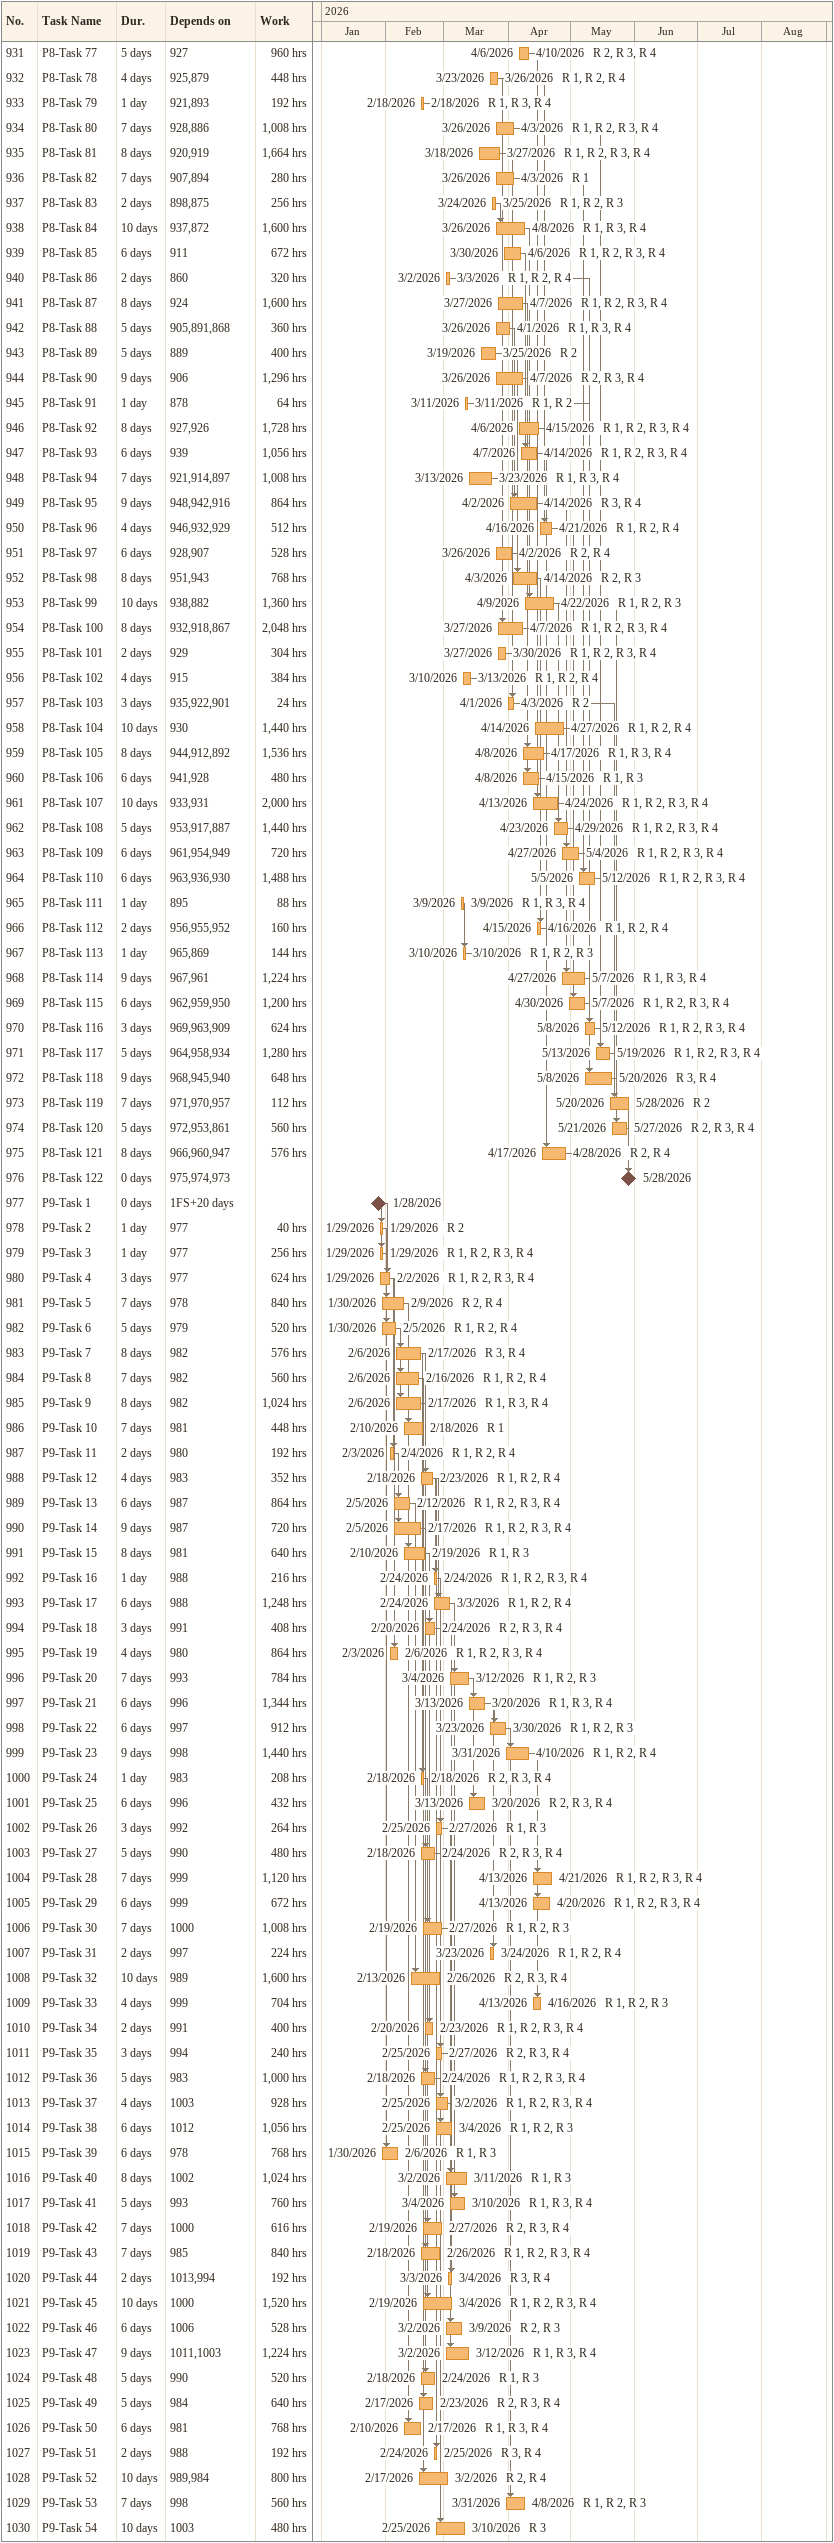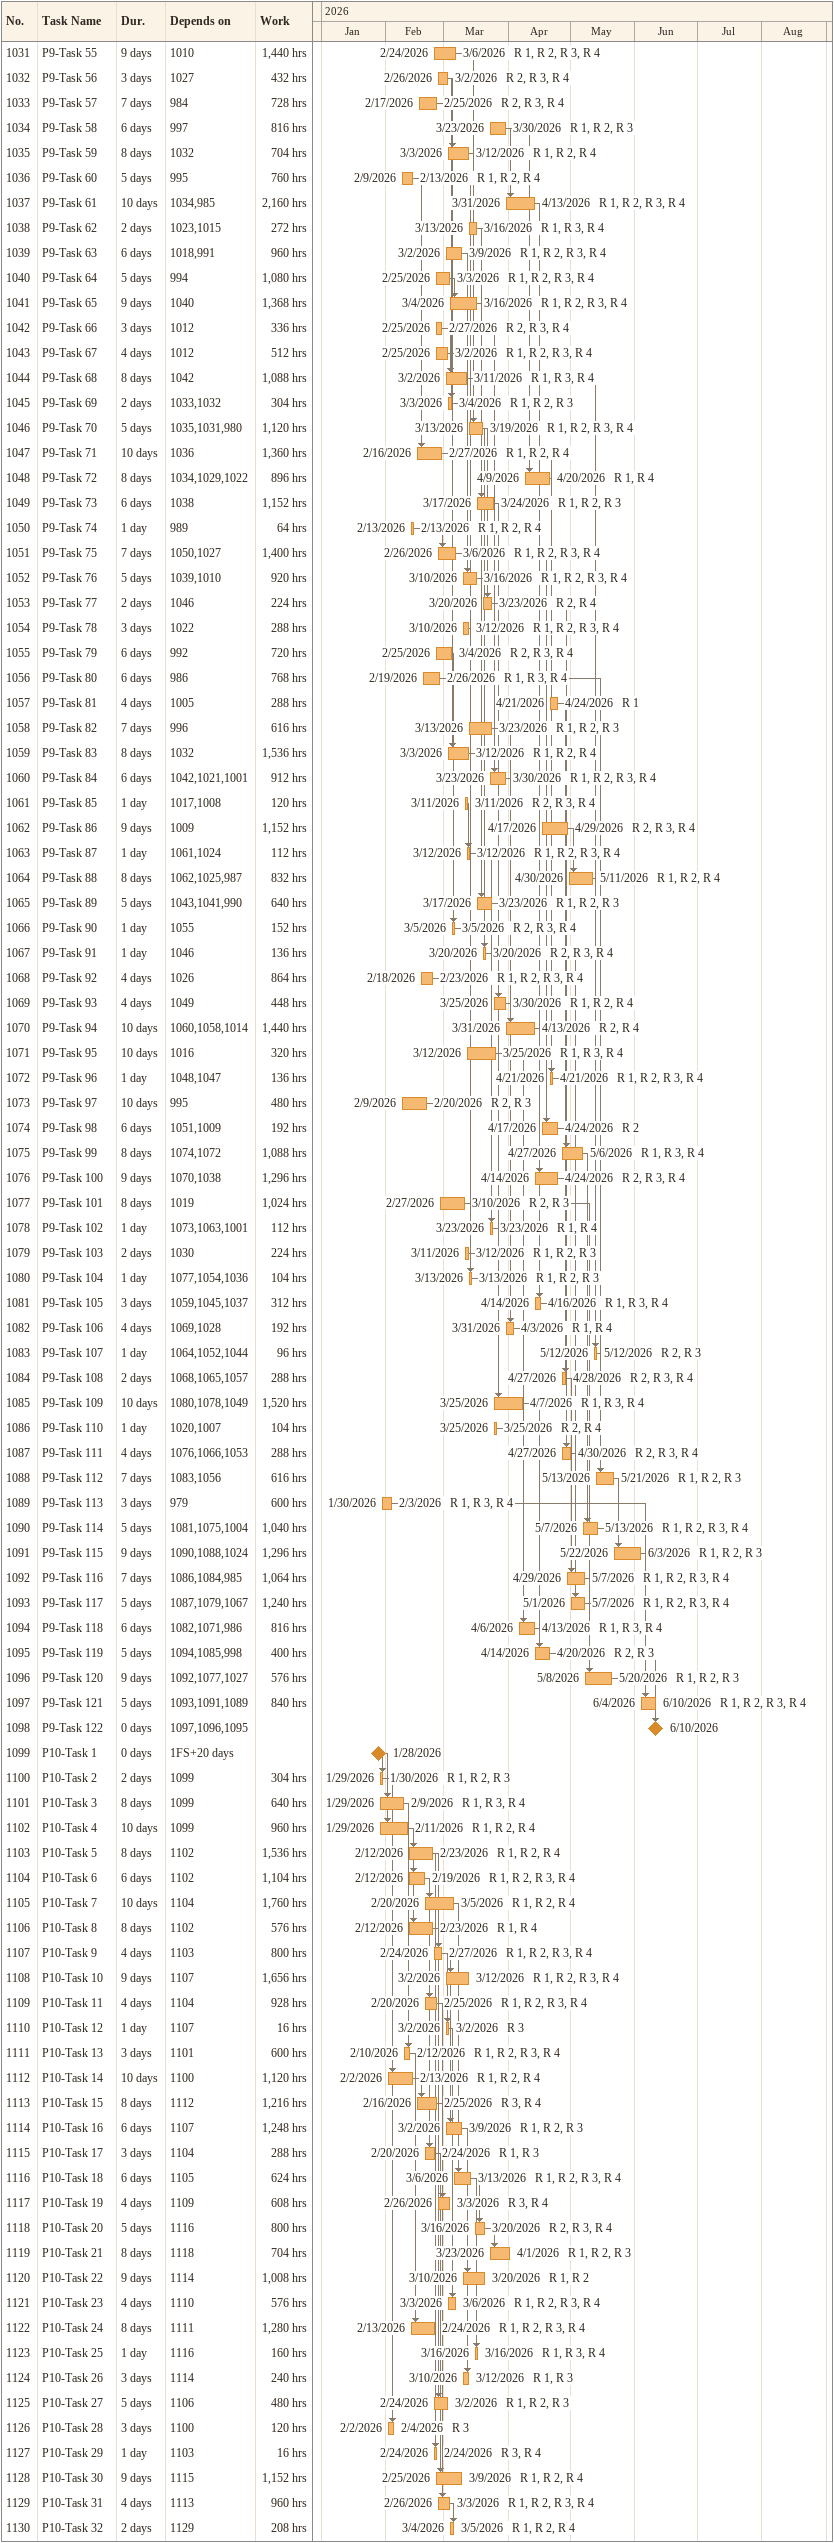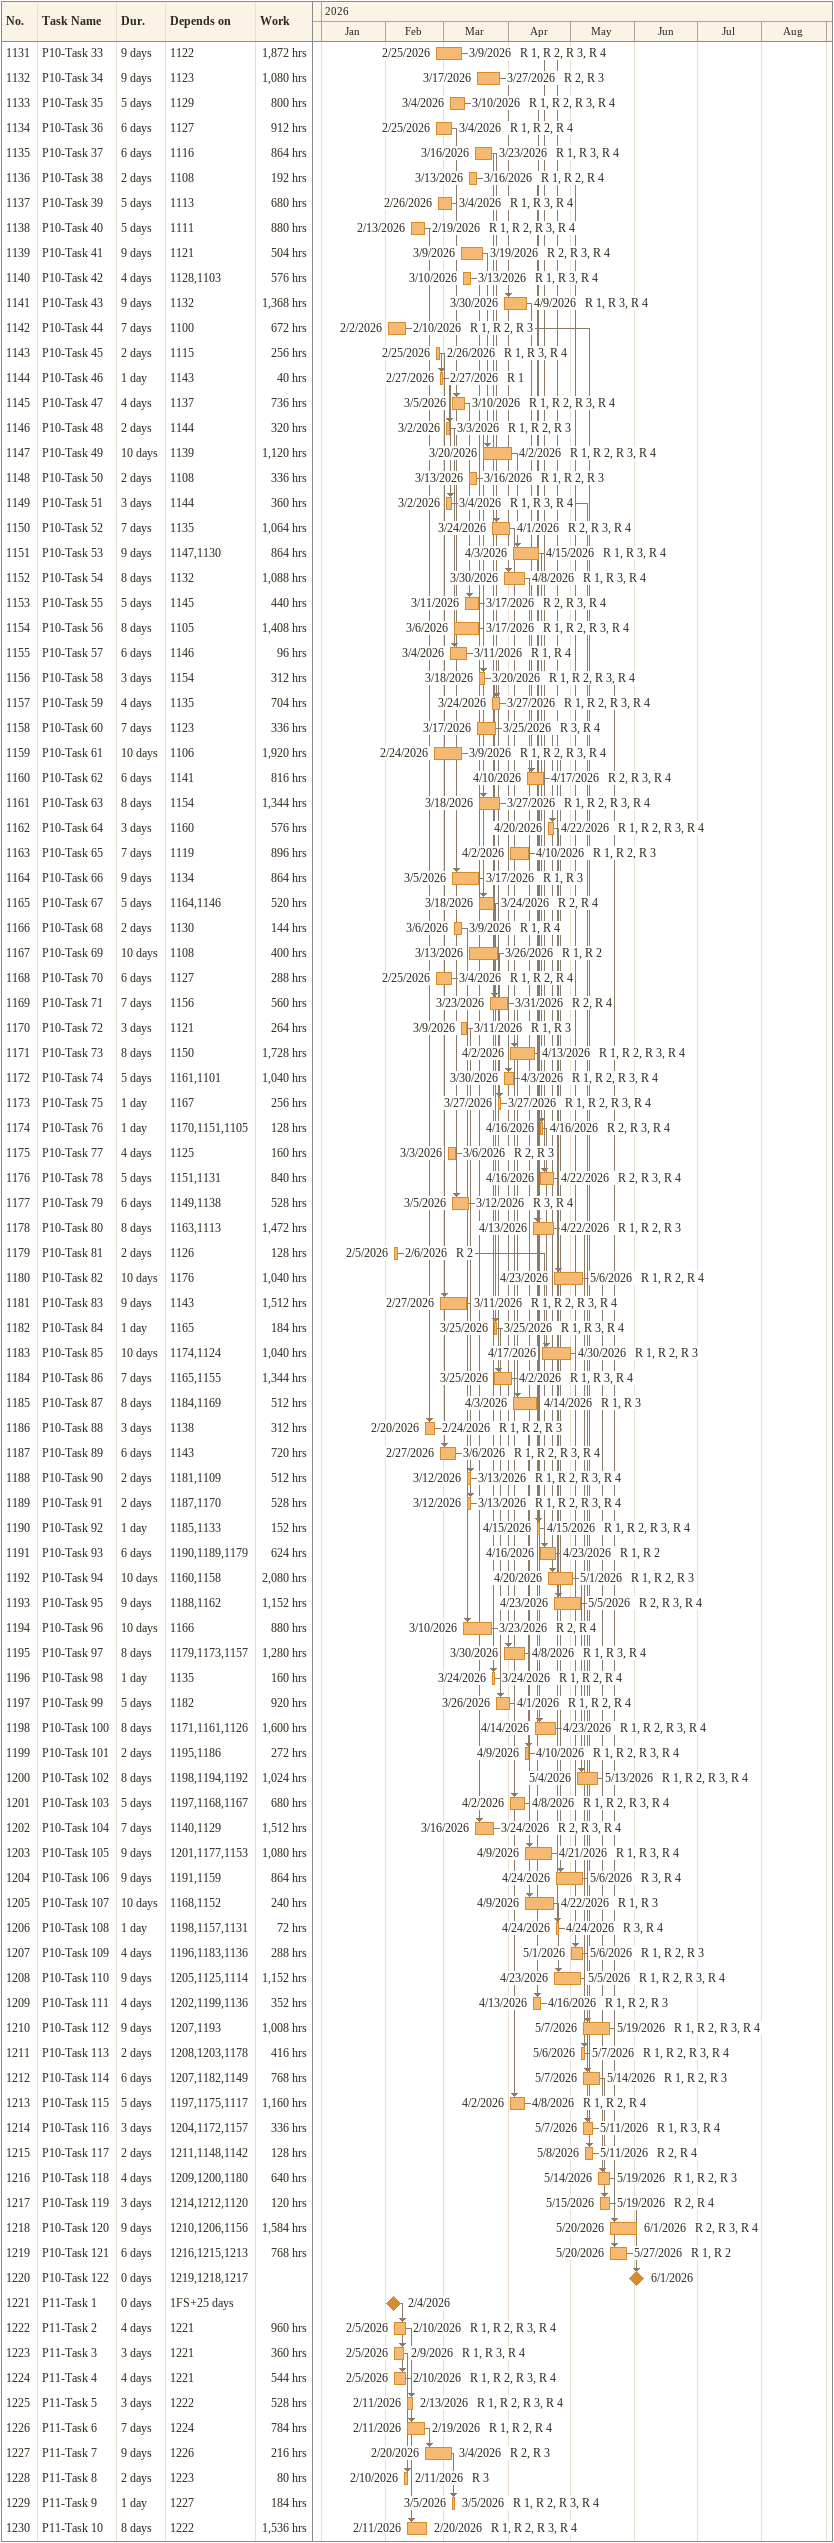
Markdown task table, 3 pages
| ID | Task | Duration | Start | Finish | Predecessors | Resources | Work (h) |
|---|---|---|---|---|---|---|---|
| 931 | P8-Task 77 | 5d | 2026-04-06 | 2026-04-10 | 927 | R 2, R 3, R 4 | 960 |
| 932 | P8-Task 78 | 4d | 2026-03-23 | 2026-03-26 | 925, 879 | R 1, R 2, R 4 | 448 |
| 933 | P8-Task 79 | 1d | 2026-02-18 | 2026-02-18 | 921, 893 | R 1, R 3, R 4 | 192 |
| 934 | P8-Task 80 | 7d | 2026-03-26 | 2026-04-03 | 928, 886 | R 1, R 2, R 3, R 4 | 1008 |
| 935 | P8-Task 81 | 8d | 2026-03-18 | 2026-03-27 | 920, 919 | R 1, R 2, R 3, R 4 | 1664 |
| 936 | P8-Task 82 | 7d | 2026-03-26 | 2026-04-03 | 907, 894 | R 1 | 280 |
| 937 | P8-Task 83 | 2d | 2026-03-24 | 2026-03-25 | 898, 875 | R 1, R 2, R 3 | 256 |
| 938 | P8-Task 84 | 10d | 2026-03-26 | 2026-04-08 | 937, 872 | R 1, R 3, R 4 | 1600 |
| 939 | P8-Task 85 | 6d | 2026-03-30 | 2026-04-06 | 911 | R 1, R 2, R 3, R 4 | 672 |
| 940 | P8-Task 86 | 2d | 2026-03-02 | 2026-03-03 | 860 | R 1, R 2, R 4 | 320 |
| 941 | P8-Task 87 | 8d | 2026-03-27 | 2026-04-07 | 924 | R 1, R 2, R 3, R 4 | 1600 |
| 942 | P8-Task 88 | 5d | 2026-03-26 | 2026-04-01 | 905, 891, 868 | R 1, R 3, R 4 | 360 |
| 943 | P8-Task 89 | 5d | 2026-03-19 | 2026-03-25 | 889 | R 2 | 400 |
| 944 | P8-Task 90 | 9d | 2026-03-26 | 2026-04-07 | 906 | R 2, R 3, R 4 | 1296 |
| 945 | P8-Task 91 | 1d | 2026-03-11 | 2026-03-11 | 878 | R 1, R 2 | 64 |
| 946 | P8-Task 92 | 8d | 2026-04-06 | 2026-04-15 | 927, 926 | R 1, R 2, R 3, R 4 | 1728 |
| 947 | P8-Task 93 | 6d | 2026-04-07 | 2026-04-14 | 939 | R 1, R 2, R 3, R 4 | 1056 |
| 948 | P8-Task 94 | 7d | 2026-03-13 | 2026-03-23 | 921, 914, 897 | R 1, R 3, R 4 | 1008 |
| 949 | P8-Task 95 | 9d | 2026-04-02 | 2026-04-14 | 948, 942, 916 | R 3, R 4 | 864 |
| 950 | P8-Task 96 | 4d | 2026-04-16 | 2026-04-21 | 946, 932, 929 | R 1, R 2, R 4 | 512 |
| 951 | P8-Task 97 | 6d | 2026-03-26 | 2026-04-02 | 928, 907 | R 2, R 4 | 528 |
| 952 | P8-Task 98 | 8d | 2026-04-03 | 2026-04-14 | 951, 943 | R 2, R 3 | 768 |
| 953 | P8-Task 99 | 10d | 2026-04-09 | 2026-04-22 | 938, 882 | R 1, R 2, R 3 | 1360 |
| 954 | P8-Task 100 | 8d | 2026-03-27 | 2026-04-07 | 932, 918, 867 | R 1, R 2, R 3, R 4 | 2048 |
| 955 | P8-Task 101 | 2d | 2026-03-27 | 2026-03-30 | 929 | R 1, R 2, R 3, R 4 | 304 |
| 956 | P8-Task 102 | 4d | 2026-03-10 | 2026-03-13 | 915 | R 1, R 2, R 4 | 384 |
| 957 | P8-Task 103 | 3d | 2026-04-01 | 2026-04-03 | 935, 922, 901 | R 2 | 24 |
| 958 | P8-Task 104 | 10d | 2026-04-14 | 2026-04-27 | 930 | R 1, R 2, R 4 | 1440 |
| 959 | P8-Task 105 | 8d | 2026-04-08 | 2026-04-17 | 944, 912, 892 | R 1, R 3, R 4 | 1536 |
| 960 | P8-Task 106 | 6d | 2026-04-08 | 2026-04-15 | 941, 928 | R 1, R 3 | 480 |
| 961 | P8-Task 107 | 10d | 2026-04-13 | 2026-04-24 | 933, 931 | R 1, R 2, R 3, R 4 | 2000 |
| 962 | P8-Task 108 | 5d | 2026-04-23 | 2026-04-29 | 953, 917, 887 | R 1, R 2, R 3, R 4 | 1440 |
| 963 | P8-Task 109 | 6d | 2026-04-27 | 2026-05-04 | 961, 954, 949 | R 1, R 2, R 3, R 4 | 720 |
| 964 | P8-Task 110 | 6d | 2026-05-05 | 2026-05-12 | 963, 936, 930 | R 1, R 2, R 3, R 4 | 1488 |
| 965 | P8-Task 111 | 1d | 2026-03-09 | 2026-03-09 | 895 | R 1, R 3, R 4 | 88 |
| 966 | P8-Task 112 | 2d | 2026-04-15 | 2026-04-16 | 956, 955, 952 | R 1, R 2, R 4 | 160 |
| 967 | P8-Task 113 | 1d | 2026-03-10 | 2026-03-10 | 965, 869 | R 1, R 2, R 3 | 144 |
| 968 | P8-Task 114 | 9d | 2026-04-27 | 2026-05-07 | 967, 961 | R 1, R 3, R 4 | 1224 |
| 969 | P8-Task 115 | 6d | 2026-04-30 | 2026-05-07 | 962, 959, 950 | R 1, R 2, R 3, R 4 | 1200 |
| 970 | P8-Task 116 | 3d | 2026-05-08 | 2026-05-12 | 969, 963, 909 | R 1, R 2, R 3, R 4 | 624 |
| 971 | P8-Task 117 | 5d | 2026-05-13 | 2026-05-19 | 964, 958, 934 | R 1, R 2, R 3, R 4 | 1280 |
| 972 | P8-Task 118 | 9d | 2026-05-08 | 2026-05-20 | 968, 945, 940 | R 3, R 4 | 648 |
| 973 | P8-Task 119 | 7d | 2026-05-20 | 2026-05-28 | 971, 970, 957 | R 2 | 112 |
| 974 | P8-Task 120 | 5d | 2026-05-21 | 2026-05-27 | 972, 953, 861 | R 2, R 3, R 4 | 560 |
| 975 | P8-Task 121 | 8d | 2026-04-17 | 2026-04-28 | 966, 960, 947 | R 2, R 4 | 576 |
| 976 | P8-Task 122 | 0d | 2026-05-28 | 2026-05-28 | 975, 974, 973 |  |  |
| 977 | P9-Task 1 | 0d | 2026-01-28 | 2026-01-28 | 1FS+20d |  |  |
| 978 | P9-Task 2 | 1d | 2026-01-29 | 2026-01-29 | 977 | R 2 | 40 |
| 979 | P9-Task 3 | 1d | 2026-01-29 | 2026-01-29 | 977 | R 1, R 2, R 3, R 4 | 256 |
| 980 | P9-Task 4 | 3d | 2026-01-29 | 2026-02-02 | 977 | R 1, R 2, R 3, R 4 | 624 |
| 981 | P9-Task 5 | 7d | 2026-01-30 | 2026-02-09 | 978 | R 2, R 4 | 840 |
| 982 | P9-Task 6 | 5d | 2026-01-30 | 2026-02-05 | 979 | R 1, R 2, R 4 | 520 |
| 983 | P9-Task 7 | 8d | 2026-02-06 | 2026-02-17 | 982 | R 3, R 4 | 576 |
| 984 | P9-Task 8 | 7d | 2026-02-06 | 2026-02-16 | 982 | R 1, R 2, R 4 | 560 |
| 985 | P9-Task 9 | 8d | 2026-02-06 | 2026-02-17 | 982 | R 1, R 3, R 4 | 1024 |
| 986 | P9-Task 10 | 7d | 2026-02-10 | 2026-02-18 | 981 | R 1 | 448 |
| 987 | P9-Task 11 | 2d | 2026-02-03 | 2026-02-04 | 980 | R 1, R 2, R 4 | 192 |
| 988 | P9-Task 12 | 4d | 2026-02-18 | 2026-02-23 | 983 | R 1, R 2, R 4 | 352 |
| 989 | P9-Task 13 | 6d | 2026-02-05 | 2026-02-12 | 987 | R 1, R 2, R 3, R 4 | 864 |
| 990 | P9-Task 14 | 9d | 2026-02-05 | 2026-02-17 | 987 | R 1, R 2, R 3, R 4 | 720 |
| 991 | P9-Task 15 | 8d | 2026-02-10 | 2026-02-19 | 981 | R 1, R 3 | 640 |
| 992 | P9-Task 16 | 1d | 2026-02-24 | 2026-02-24 | 988 | R 1, R 2, R 3, R 4 | 216 |
| 993 | P9-Task 17 | 6d | 2026-02-24 | 2026-03-03 | 988 | R 1, R 2, R 4 | 1248 |
| 994 | P9-Task 18 | 3d | 2026-02-20 | 2026-02-24 | 991 | R 2, R 3, R 4 | 408 |
| 995 | P9-Task 19 | 4d | 2026-02-03 | 2026-02-06 | 980 | R 1, R 2, R 3, R 4 | 864 |
| 996 | P9-Task 20 | 7d | 2026-03-04 | 2026-03-12 | 993 | R 1, R 2, R 3 | 784 |
| 997 | P9-Task 21 | 6d | 2026-03-13 | 2026-03-20 | 996 | R 1, R 3, R 4 | 1344 |
| 998 | P9-Task 22 | 6d | 2026-03-23 | 2026-03-30 | 997 | R 1, R 2, R 3 | 912 |
| 999 | P9-Task 23 | 9d | 2026-03-31 | 2026-04-10 | 998 | R 1, R 2, R 4 | 1440 |
| 1000 | P9-Task 24 | 1d | 2026-02-18 | 2026-02-18 | 983 | R 2, R 3, R 4 | 208 |
| 1001 | P9-Task 25 | 6d | 2026-03-13 | 2026-03-20 | 996 | R 2, R 3, R 4 | 432 |
| 1002 | P9-Task 26 | 3d | 2026-02-25 | 2026-02-27 | 992 | R 1, R 3 | 264 |
| 1003 | P9-Task 27 | 5d | 2026-02-18 | 2026-02-24 | 990 | R 2, R 3, R 4 | 480 |
| 1004 | P9-Task 28 | 7d | 2026-04-13 | 2026-04-21 | 999 | R 1, R 2, R 3, R 4 | 1120 |
| 1005 | P9-Task 29 | 6d | 2026-04-13 | 2026-04-20 | 999 | R 1, R 2, R 3, R 4 | 672 |
| 1006 | P9-Task 30 | 7d | 2026-02-19 | 2026-02-27 | 1000 | R 1, R 2, R 3 | 1008 |
| 1007 | P9-Task 31 | 2d | 2026-03-23 | 2026-03-24 | 997 | R 1, R 2, R 4 | 224 |
| 1008 | P9-Task 32 | 10d | 2026-02-13 | 2026-02-26 | 989 | R 2, R 3, R 4 | 1600 |
| 1009 | P9-Task 33 | 4d | 2026-04-13 | 2026-04-16 | 999 | R 1, R 2, R 3 | 704 |
| 1010 | P9-Task 34 | 2d | 2026-02-20 | 2026-02-23 | 991 | R 1, R 2, R 3, R 4 | 400 |
| 1011 | P9-Task 35 | 3d | 2026-02-25 | 2026-02-27 | 994 | R 2, R 3, R 4 | 240 |
| 1012 | P9-Task 36 | 5d | 2026-02-18 | 2026-02-24 | 983 | R 1, R 2, R 3, R 4 | 1000 |
| 1013 | P9-Task 37 | 4d | 2026-02-25 | 2026-03-02 | 1003 | R 1, R 2, R 3, R 4 | 928 |
| 1014 | P9-Task 38 | 6d | 2026-02-25 | 2026-03-04 | 1012 | R 1, R 2, R 3 | 1056 |
| 1015 | P9-Task 39 | 6d | 2026-01-30 | 2026-02-06 | 978 | R 1, R 3 | 768 |
| 1016 | P9-Task 40 | 8d | 2026-03-02 | 2026-03-11 | 1002 | R 1, R 3 | 1024 |
| 1017 | P9-Task 41 | 5d | 2026-03-04 | 2026-03-10 | 993 | R 1, R 3, R 4 | 760 |
| 1018 | P9-Task 42 | 7d | 2026-02-19 | 2026-02-27 | 1000 | R 2, R 3, R 4 | 616 |
| 1019 | P9-Task 43 | 7d | 2026-02-18 | 2026-02-26 | 985 | R 1, R 2, R 3, R 4 | 840 |
| 1020 | P9-Task 44 | 2d | 2026-03-03 | 2026-03-04 | 1013, 994 | R 3, R 4 | 192 |
| 1021 | P9-Task 45 | 10d | 2026-02-19 | 2026-03-04 | 1000 | R 1, R 2, R 3, R 4 | 1520 |
| 1022 | P9-Task 46 | 6d | 2026-03-02 | 2026-03-09 | 1006 | R 2, R 3 | 528 |
| 1023 | P9-Task 47 | 9d | 2026-03-02 | 2026-03-12 | 1011, 1003 | R 1, R 3, R 4 | 1224 |
| 1024 | P9-Task 48 | 5d | 2026-02-18 | 2026-02-24 | 990 | R 1, R 3 | 520 |
| 1025 | P9-Task 49 | 5d | 2026-02-17 | 2026-02-23 | 984 | R 2, R 3, R 4 | 640 |
| 1026 | P9-Task 50 | 6d | 2026-02-10 | 2026-02-17 | 981 | R 1, R 3, R 4 | 768 |
| 1027 | P9-Task 51 | 2d | 2026-02-24 | 2026-02-25 | 988 | R 3, R 4 | 192 |
| 1028 | P9-Task 52 | 10d | 2026-02-17 | 2026-03-02 | 989, 984 | R 2, R 4 | 800 |
| 1029 | P9-Task 53 | 7d | 2026-03-31 | 2026-04-08 | 998 | R 1, R 2, R 3 | 560 |
| 1030 | P9-Task 54 | 10d | 2026-02-25 | 2026-03-10 | 1003 | R 3 | 480 |
| 1031 | P9-Task 55 | 9d | 2026-02-24 | 2026-03-06 | 1010 | R 1, R 2, R 3, R 4 | 1440 |
| 1032 | P9-Task 56 | 3d | 2026-02-26 | 2026-03-02 | 1027 | R 2, R 3, R 4 | 432 |
| 1033 | P9-Task 57 | 7d | 2026-02-17 | 2026-02-25 | 984 | R 2, R 3, R 4 | 728 |
| 1034 | P9-Task 58 | 6d | 2026-03-23 | 2026-03-30 | 997 | R 1, R 2, R 3 | 816 |
| 1035 | P9-Task 59 | 8d | 2026-03-03 | 2026-03-12 | 1032 | R 1, R 2, R 4 | 704 |
| 1036 | P9-Task 60 | 5d | 2026-02-09 | 2026-02-13 | 995 | R 1, R 2, R 4 | 760 |
| 1037 | P9-Task 61 | 10d | 2026-03-31 | 2026-04-13 | 1034, 985 | R 1, R 2, R 3, R 4 | 2160 |
| 1038 | P9-Task 62 | 2d | 2026-03-13 | 2026-03-16 | 1023, 1015 | R 1, R 3, R 4 | 272 |
| 1039 | P9-Task 63 | 6d | 2026-03-02 | 2026-03-09 | 1018, 991 | R 1, R 2, R 3, R 4 | 960 |
| 1040 | P9-Task 64 | 5d | 2026-02-25 | 2026-03-03 | 994 | R 1, R 2, R 3, R 4 | 1080 |
| 1041 | P9-Task 65 | 9d | 2026-03-04 | 2026-03-16 | 1040 | R 1, R 2, R 3, R 4 | 1368 |
| 1042 | P9-Task 66 | 3d | 2026-02-25 | 2026-02-27 | 1012 | R 2, R 3, R 4 | 336 |
| 1043 | P9-Task 67 | 4d | 2026-02-25 | 2026-03-02 | 1012 | R 1, R 2, R 3, R 4 | 512 |
| 1044 | P9-Task 68 | 8d | 2026-03-02 | 2026-03-11 | 1042 | R 1, R 3, R 4 | 1088 |
| 1045 | P9-Task 69 | 2d | 2026-03-03 | 2026-03-04 | 1033, 1032 | R 1, R 2, R 3 | 304 |
| 1046 | P9-Task 70 | 5d | 2026-03-13 | 2026-03-19 | 1035, 1031, 980 | R 1, R 2, R 3, R 4 | 1120 |
| 1047 | P9-Task 71 | 10d | 2026-02-16 | 2026-02-27 | 1036 | R 1, R 2, R 4 | 1360 |
| 1048 | P9-Task 72 | 8d | 2026-04-09 | 2026-04-20 | 1034, 1029, 1022 | R 1, R 4 | 896 |
| 1049 | P9-Task 73 | 6d | 2026-03-17 | 2026-03-24 | 1038 | R 1, R 2, R 3 | 1152 |
| 1050 | P9-Task 74 | 1d | 2026-02-13 | 2026-02-13 | 989 | R 1, R 2, R 4 | 64 |
| 1051 | P9-Task 75 | 7d | 2026-02-26 | 2026-03-06 | 1050, 1027 | R 1, R 2, R 3, R 4 | 1400 |
| 1052 | P9-Task 76 | 5d | 2026-03-10 | 2026-03-16 | 1039, 1010 | R 1, R 2, R 3, R 4 | 920 |
| 1053 | P9-Task 77 | 2d | 2026-03-20 | 2026-03-23 | 1046 | R 2, R 4 | 224 |
| 1054 | P9-Task 78 | 3d | 2026-03-10 | 2026-03-12 | 1022 | R 1, R 2, R 3, R 4 | 288 |
| 1055 | P9-Task 79 | 6d | 2026-02-25 | 2026-03-04 | 992 | R 2, R 3, R 4 | 720 |
| 1056 | P9-Task 80 | 6d | 2026-02-19 | 2026-02-26 | 986 | R 1, R 3, R 4 | 768 |
| 1057 | P9-Task 81 | 4d | 2026-04-21 | 2026-04-24 | 1005 | R 1 | 288 |
| 1058 | P9-Task 82 | 7d | 2026-03-13 | 2026-03-23 | 996 | R 1, R 2, R 3 | 616 |
| 1059 | P9-Task 83 | 8d | 2026-03-03 | 2026-03-12 | 1032 | R 1, R 2, R 4 | 1536 |
| 1060 | P9-Task 84 | 6d | 2026-03-23 | 2026-03-30 | 1042, 1021, 1001 | R 1, R 2, R 3, R 4 | 912 |
| 1061 | P9-Task 85 | 1d | 2026-03-11 | 2026-03-11 | 1017, 1008 | R 2, R 3, R 4 | 120 |
| 1062 | P9-Task 86 | 9d | 2026-04-17 | 2026-04-29 | 1009 | R 2, R 3, R 4 | 1152 |
| 1063 | P9-Task 87 | 1d | 2026-03-12 | 2026-03-12 | 1061, 1024 | R 1, R 2, R 3, R 4 | 112 |
| 1064 | P9-Task 88 | 8d | 2026-04-30 | 2026-05-11 | 1062, 1025, 987 | R 1, R 2, R 4 | 832 |
| 1065 | P9-Task 89 | 5d | 2026-03-17 | 2026-03-23 | 1043, 1041, 990 | R 1, R 2, R 3 | 640 |
| 1066 | P9-Task 90 | 1d | 2026-03-05 | 2026-03-05 | 1055 | R 2, R 3, R 4 | 152 |
| 1067 | P9-Task 91 | 1d | 2026-03-20 | 2026-03-20 | 1046 | R 2, R 3, R 4 | 136 |
| 1068 | P9-Task 92 | 4d | 2026-02-18 | 2026-02-23 | 1026 | R 1, R 2, R 3, R 4 | 864 |
| 1069 | P9-Task 93 | 4d | 2026-03-25 | 2026-03-30 | 1049 | R 1, R 2, R 4 | 448 |
| 1070 | P9-Task 94 | 10d | 2026-03-31 | 2026-04-13 | 1060, 1058, 1014 | R 2, R 4 | 1440 |
| 1071 | P9-Task 95 | 10d | 2026-03-12 | 2026-03-25 | 1016 | R 1, R 3, R 4 | 320 |
| 1072 | P9-Task 96 | 1d | 2026-04-21 | 2026-04-21 | 1048, 1047 | R 1, R 2, R 3, R 4 | 136 |
| 1073 | P9-Task 97 | 10d | 2026-02-09 | 2026-02-20 | 995 | R 2, R 3 | 480 |
| 1074 | P9-Task 98 | 6d | 2026-04-17 | 2026-04-24 | 1051, 1009 | R 2 | 192 |
| 1075 | P9-Task 99 | 8d | 2026-04-27 | 2026-05-06 | 1074, 1072 | R 1, R 3, R 4 | 1088 |
| 1076 | P9-Task 100 | 9d | 2026-04-14 | 2026-04-24 | 1070, 1038 | R 2, R 3, R 4 | 1296 |
| 1077 | P9-Task 101 | 8d | 2026-02-27 | 2026-03-10 | 1019 | R 2, R 3 | 1024 |
| 1078 | P9-Task 102 | 1d | 2026-03-23 | 2026-03-23 | 1073, 1063, 1001 | R 1, R 4 | 112 |
| 1079 | P9-Task 103 | 2d | 2026-03-11 | 2026-03-12 | 1030 | R 1, R 2, R 3 | 224 |
| 1080 | P9-Task 104 | 1d | 2026-03-13 | 2026-03-13 | 1077, 1054, 1036 | R 1, R 2, R 3 | 104 |
| 1081 | P9-Task 105 | 3d | 2026-04-14 | 2026-04-16 | 1059, 1045, 1037 | R 1, R 3, R 4 | 312 |
| 1082 | P9-Task 106 | 4d | 2026-03-31 | 2026-04-03 | 1069, 1028 | R 1, R 4 | 192 |
| 1083 | P9-Task 107 | 1d | 2026-05-12 | 2026-05-12 | 1064, 1052, 1044 | R 2, R 3 | 96 |
| 1084 | P9-Task 108 | 2d | 2026-04-27 | 2026-04-28 | 1068, 1065, 1057 | R 2, R 3, R 4 | 288 |
| 1085 | P9-Task 109 | 10d | 2026-03-25 | 2026-04-07 | 1080, 1078, 1049 | R 1, R 3, R 4 | 1520 |
| 1086 | P9-Task 110 | 1d | 2026-03-25 | 2026-03-25 | 1020, 1007 | R 2, R 4 | 104 |
| 1087 | P9-Task 111 | 4d | 2026-04-27 | 2026-04-30 | 1076, 1066, 1053 | R 2, R 3, R 4 | 288 |
| 1088 | P9-Task 112 | 7d | 2026-05-13 | 2026-05-21 | 1083, 1056 | R 1, R 2, R 3 | 616 |
| 1089 | P9-Task 113 | 3d | 2026-01-30 | 2026-02-03 | 979 | R 1, R 3, R 4 | 600 |
| 1090 | P9-Task 114 | 5d | 2026-05-07 | 2026-05-13 | 1081, 1075, 1004 | R 1, R 2, R 3, R 4 | 1040 |
| 1091 | P9-Task 115 | 9d | 2026-05-22 | 2026-06-03 | 1090, 1088, 1024 | R 1, R 2, R 3 | 1296 |
| 1092 | P9-Task 116 | 7d | 2026-04-29 | 2026-05-07 | 1086, 1084, 985 | R 1, R 2, R 3, R 4 | 1064 |
| 1093 | P9-Task 117 | 5d | 2026-05-01 | 2026-05-07 | 1087, 1079, 1067 | R 1, R 2, R 3, R 4 | 1240 |
| 1094 | P9-Task 118 | 6d | 2026-04-06 | 2026-04-13 | 1082, 1071, 986 | R 1, R 3, R 4 | 816 |
| 1095 | P9-Task 119 | 5d | 2026-04-14 | 2026-04-20 | 1094, 1085, 998 | R 2, R 3 | 400 |
| 1096 | P9-Task 120 | 9d | 2026-05-08 | 2026-05-20 | 1092, 1077, 1027 | R 1, R 2, R 3 | 576 |
| 1097 | P9-Task 121 | 5d | 2026-06-04 | 2026-06-10 | 1093, 1091, 1089 | R 1, R 2, R 3, R 4 | 840 |
| 1098 | P9-Task 122 | 0d | 2026-06-10 | 2026-06-10 | 1097, 1096, 1095 |  |  |
| 1099 | P10-Task 1 | 0d | 2026-01-28 | 2026-01-28 | 1FS+20d |  |  |
| 1100 | P10-Task 2 | 2d | 2026-01-29 | 2026-01-30 | 1099 | R 1, R 2, R 3 | 304 |
| 1101 | P10-Task 3 | 8d | 2026-01-29 | 2026-02-09 | 1099 | R 1, R 3, R 4 | 640 |
| 1102 | P10-Task 4 | 10d | 2026-01-29 | 2026-02-11 | 1099 | R 1, R 2, R 4 | 960 |
| 1103 | P10-Task 5 | 8d | 2026-02-12 | 2026-02-23 | 1102 | R 1, R 2, R 4 | 1536 |
| 1104 | P10-Task 6 | 6d | 2026-02-12 | 2026-02-19 | 1102 | R 1, R 2, R 3, R 4 | 1104 |
| 1105 | P10-Task 7 | 10d | 2026-02-20 | 2026-03-05 | 1104 | R 1, R 2, R 4 | 1760 |
| 1106 | P10-Task 8 | 8d | 2026-02-12 | 2026-02-23 | 1102 | R 1, R 4 | 576 |
| 1107 | P10-Task 9 | 4d | 2026-02-24 | 2026-02-27 | 1103 | R 1, R 2, R 3, R 4 | 800 |
| 1108 | P10-Task 10 | 9d | 2026-03-02 | 2026-03-12 | 1107 | R 1, R 2, R 3, R 4 | 1656 |
| 1109 | P10-Task 11 | 4d | 2026-02-20 | 2026-02-25 | 1104 | R 1, R 2, R 3, R 4 | 928 |
| 1110 | P10-Task 12 | 1d | 2026-03-02 | 2026-03-02 | 1107 | R 3 | 16 |
| 1111 | P10-Task 13 | 3d | 2026-02-10 | 2026-02-12 | 1101 | R 1, R 2, R 3, R 4 | 600 |
| 1112 | P10-Task 14 | 10d | 2026-02-02 | 2026-02-13 | 1100 | R 1, R 2, R 4 | 1120 |
| 1113 | P10-Task 15 | 8d | 2026-02-16 | 2026-02-25 | 1112 | R 3, R 4 | 1216 |
| 1114 | P10-Task 16 | 6d | 2026-03-02 | 2026-03-09 | 1107 | R 1, R 2, R 3 | 1248 |
| 1115 | P10-Task 17 | 3d | 2026-02-20 | 2026-02-24 | 1104 | R 1, R 3 | 288 |
| 1116 | P10-Task 18 | 6d | 2026-03-06 | 2026-03-13 | 1105 | R 1, R 2, R 3, R 4 | 624 |
| 1117 | P10-Task 19 | 4d | 2026-02-26 | 2026-03-03 | 1109 | R 3, R 4 | 608 |
| 1118 | P10-Task 20 | 5d | 2026-03-16 | 2026-03-20 | 1116 | R 2, R 3, R 4 | 800 |
| 1119 | P10-Task 21 | 8d | 2026-03-23 | 2026-04-01 | 1118 | R 1, R 2, R 3 | 704 |
| 1120 | P10-Task 22 | 9d | 2026-03-10 | 2026-03-20 | 1114 | R 1, R 2 | 1008 |
| 1121 | P10-Task 23 | 4d | 2026-03-03 | 2026-03-06 | 1110 | R 1, R 2, R 3, R 4 | 576 |
| 1122 | P10-Task 24 | 8d | 2026-02-13 | 2026-02-24 | 1111 | R 1, R 2, R 3, R 4 | 1280 |
| 1123 | P10-Task 25 | 1d | 2026-03-16 | 2026-03-16 | 1116 | R 1, R 3, R 4 | 160 |
| 1124 | P10-Task 26 | 3d | 2026-03-10 | 2026-03-12 | 1114 | R 1, R 3 | 240 |
| 1125 | P10-Task 27 | 5d | 2026-02-24 | 2026-03-02 | 1106 | R 1, R 2, R 3 | 480 |
| 1126 | P10-Task 28 | 3d | 2026-02-02 | 2026-02-04 | 1100 | R 3 | 120 |
| 1127 | P10-Task 29 | 1d | 2026-02-24 | 2026-02-24 | 1103 | R 3, R 4 | 16 |
| 1128 | P10-Task 30 | 9d | 2026-02-25 | 2026-03-09 | 1115 | R 1, R 2, R 4 | 1152 |
| 1129 | P10-Task 31 | 4d | 2026-02-26 | 2026-03-03 | 1113 | R 1, R 2, R 3, R 4 | 960 |
| 1130 | P10-Task 32 | 2d | 2026-03-04 | 2026-03-05 | 1129 | R 1, R 2, R 4 | 208 |
| 1131 | P10-Task 33 | 9d | 2026-02-25 | 2026-03-09 | 1122 | R 1, R 2, R 3, R 4 | 1872 |
| 1132 | P10-Task 34 | 9d | 2026-03-17 | 2026-03-27 | 1123 | R 2, R 3 | 1080 |
| 1133 | P10-Task 35 | 5d | 2026-03-04 | 2026-03-10 | 1129 | R 1, R 2, R 3, R 4 | 800 |
| 1134 | P10-Task 36 | 6d | 2026-02-25 | 2026-03-04 | 1127 | R 1, R 2, R 4 | 912 |
| 1135 | P10-Task 37 | 6d | 2026-03-16 | 2026-03-23 | 1116 | R 1, R 3, R 4 | 864 |
| 1136 | P10-Task 38 | 2d | 2026-03-13 | 2026-03-16 | 1108 | R 1, R 2, R 4 | 192 |
| 1137 | P10-Task 39 | 5d | 2026-02-26 | 2026-03-04 | 1113 | R 1, R 3, R 4 | 680 |
| 1138 | P10-Task 40 | 5d | 2026-02-13 | 2026-02-19 | 1111 | R 1, R 2, R 3, R 4 | 880 |
| 1139 | P10-Task 41 | 9d | 2026-03-09 | 2026-03-19 | 1121 | R 2, R 3, R 4 | 504 |
| 1140 | P10-Task 42 | 4d | 2026-03-10 | 2026-03-13 | 1128, 1103 | R 1, R 3, R 4 | 576 |
| 1141 | P10-Task 43 | 9d | 2026-03-30 | 2026-04-09 | 1132 | R 1, R 3, R 4 | 1368 |
| 1142 | P10-Task 44 | 7d | 2026-02-02 | 2026-02-10 | 1100 | R 1, R 2, R 3 | 672 |
| 1143 | P10-Task 45 | 2d | 2026-02-25 | 2026-02-26 | 1115 | R 1, R 3, R 4 | 256 |
| 1144 | P10-Task 46 | 1d | 2026-02-27 | 2026-02-27 | 1143 | R 1 | 40 |
| 1145 | P10-Task 47 | 4d | 2026-03-05 | 2026-03-10 | 1137 | R 1, R 2, R 3, R 4 | 736 |
| 1146 | P10-Task 48 | 2d | 2026-03-02 | 2026-03-03 | 1144 | R 1, R 2, R 3 | 320 |
| 1147 | P10-Task 49 | 10d | 2026-03-20 | 2026-04-02 | 1139 | R 1, R 2, R 3, R 4 | 1120 |
| 1148 | P10-Task 50 | 2d | 2026-03-13 | 2026-03-16 | 1108 | R 1, R 2, R 3 | 336 |
| 1149 | P10-Task 51 | 3d | 2026-03-02 | 2026-03-04 | 1144 | R 1, R 3, R 4 | 360 |
| 1150 | P10-Task 52 | 7d | 2026-03-24 | 2026-04-01 | 1135 | R 2, R 3, R 4 | 1064 |
| 1151 | P10-Task 53 | 9d | 2026-04-03 | 2026-04-15 | 1147, 1130 | R 1, R 3, R 4 | 864 |
| 1152 | P10-Task 54 | 8d | 2026-03-30 | 2026-04-08 | 1132 | R 1, R 3, R 4 | 1088 |
| 1153 | P10-Task 55 | 5d | 2026-03-11 | 2026-03-17 | 1145 | R 2, R 3, R 4 | 440 |
| 1154 | P10-Task 56 | 8d | 2026-03-06 | 2026-03-17 | 1105 | R 1, R 2, R 3, R 4 | 1408 |
| 1155 | P10-Task 57 | 6d | 2026-03-04 | 2026-03-11 | 1146 | R 1, R 4 | 96 |
| 1156 | P10-Task 58 | 3d | 2026-03-18 | 2026-03-20 | 1154 | R 1, R 2, R 3, R 4 | 312 |
| 1157 | P10-Task 59 | 4d | 2026-03-24 | 2026-03-27 | 1135 | R 1, R 2, R 3, R 4 | 704 |
| 1158 | P10-Task 60 | 7d | 2026-03-17 | 2026-03-25 | 1123 | R 3, R 4 | 336 |
| 1159 | P10-Task 61 | 10d | 2026-02-24 | 2026-03-09 | 1106 | R 1, R 2, R 3, R 4 | 1920 |
| 1160 | P10-Task 62 | 6d | 2026-04-10 | 2026-04-17 | 1141 | R 2, R 3, R 4 | 816 |
| 1161 | P10-Task 63 | 8d | 2026-03-18 | 2026-03-27 | 1154 | R 1, R 2, R 3, R 4 | 1344 |
| 1162 | P10-Task 64 | 3d | 2026-04-20 | 2026-04-22 | 1160 | R 1, R 2, R 3, R 4 | 576 |
| 1163 | P10-Task 65 | 7d | 2026-04-02 | 2026-04-10 | 1119 | R 1, R 2, R 3 | 896 |
| 1164 | P10-Task 66 | 9d | 2026-03-05 | 2026-03-17 | 1134 | R 1, R 3 | 864 |
| 1165 | P10-Task 67 | 5d | 2026-03-18 | 2026-03-24 | 1164, 1146 | R 2, R 4 | 520 |
| 1166 | P10-Task 68 | 2d | 2026-03-06 | 2026-03-09 | 1130 | R 1, R 4 | 144 |
| 1167 | P10-Task 69 | 10d | 2026-03-13 | 2026-03-26 | 1108 | R 1, R 2 | 400 |
| 1168 | P10-Task 70 | 6d | 2026-02-25 | 2026-03-04 | 1127 | R 1, R 2, R 4 | 288 |
| 1169 | P10-Task 71 | 7d | 2026-03-23 | 2026-03-31 | 1156 | R 2, R 4 | 560 |
| 1170 | P10-Task 72 | 3d | 2026-03-09 | 2026-03-11 | 1121 | R 1, R 3 | 264 |
| 1171 | P10-Task 73 | 8d | 2026-04-02 | 2026-04-13 | 1150 | R 1, R 2, R 3, R 4 | 1728 |
| 1172 | P10-Task 74 | 5d | 2026-03-30 | 2026-04-03 | 1161, 1101 | R 1, R 2, R 3, R 4 | 1040 |
| 1173 | P10-Task 75 | 1d | 2026-03-27 | 2026-03-27 | 1167 | R 1, R 2, R 3, R 4 | 256 |
| 1174 | P10-Task 76 | 1d | 2026-04-16 | 2026-04-16 | 1170, 1151, 1105 | R 2, R 3, R 4 | 128 |
| 1175 | P10-Task 77 | 4d | 2026-03-03 | 2026-03-06 | 1125 | R 2, R 3 | 160 |
| 1176 | P10-Task 78 | 5d | 2026-04-16 | 2026-04-22 | 1151, 1131 | R 2, R 3, R 4 | 840 |
| 1177 | P10-Task 79 | 6d | 2026-03-05 | 2026-03-12 | 1149, 1138 | R 3, R 4 | 528 |
| 1178 | P10-Task 80 | 8d | 2026-04-13 | 2026-04-22 | 1163, 1113 | R 1, R 2, R 3 | 1472 |
| 1179 | P10-Task 81 | 2d | 2026-02-05 | 2026-02-06 | 1126 | R 2 | 128 |
| 1180 | P10-Task 82 | 10d | 2026-04-23 | 2026-05-06 | 1176 | R 1, R 2, R 4 | 1040 |
| 1181 | P10-Task 83 | 9d | 2026-02-27 | 2026-03-11 | 1143 | R 1, R 2, R 3, R 4 | 1512 |
| 1182 | P10-Task 84 | 1d | 2026-03-25 | 2026-03-25 | 1165 | R 1, R 3, R 4 | 184 |
| 1183 | P10-Task 85 | 10d | 2026-04-17 | 2026-04-30 | 1174, 1124 | R 1, R 2, R 3 | 1040 |
| 1184 | P10-Task 86 | 7d | 2026-03-25 | 2026-04-02 | 1165, 1155 | R 1, R 3, R 4 | 1344 |
| 1185 | P10-Task 87 | 8d | 2026-04-03 | 2026-04-14 | 1184, 1169 | R 1, R 3 | 512 |
| 1186 | P10-Task 88 | 3d | 2026-02-20 | 2026-02-24 | 1138 | R 1, R 2, R 3 | 312 |
| 1187 | P10-Task 89 | 6d | 2026-02-27 | 2026-03-06 | 1143 | R 1, R 2, R 3, R 4 | 720 |
| 1188 | P10-Task 90 | 2d | 2026-03-12 | 2026-03-13 | 1181, 1109 | R 1, R 2, R 3, R 4 | 512 |
| 1189 | P10-Task 91 | 2d | 2026-03-12 | 2026-03-13 | 1187, 1170 | R 1, R 2, R 3, R 4 | 528 |
| 1190 | P10-Task 92 | 1d | 2026-04-15 | 2026-04-15 | 1185, 1133 | R 1, R 2, R 3, R 4 | 152 |
| 1191 | P10-Task 93 | 6d | 2026-04-16 | 2026-04-23 | 1190, 1189, 1179 | R 1, R 2 | 624 |
| 1192 | P10-Task 94 | 10d | 2026-04-20 | 2026-05-01 | 1160, 1158 | R 1, R 2, R 3 | 2080 |
| 1193 | P10-Task 95 | 9d | 2026-04-23 | 2026-05-05 | 1188, 1162 | R 2, R 3, R 4 | 1152 |
| 1194 | P10-Task 96 | 10d | 2026-03-10 | 2026-03-23 | 1166 | R 2, R 4 | 880 |
| 1195 | P10-Task 97 | 8d | 2026-03-30 | 2026-04-08 | 1179, 1173, 1157 | R 1, R 3, R 4 | 1280 |
| 1196 | P10-Task 98 | 1d | 2026-03-24 | 2026-03-24 | 1135 | R 1, R 2, R 4 | 160 |
| 1197 | P10-Task 99 | 5d | 2026-03-26 | 2026-04-01 | 1182 | R 1, R 2, R 4 | 920 |
| 1198 | P10-Task 100 | 8d | 2026-04-14 | 2026-04-23 | 1171, 1161, 1126 | R 1, R 2, R 3, R 4 | 1600 |
| 1199 | P10-Task 101 | 2d | 2026-04-09 | 2026-04-10 | 1195, 1186 | R 1, R 2, R 3, R 4 | 272 |
| 1200 | P10-Task 102 | 8d | 2026-05-04 | 2026-05-13 | 1198, 1194, 1192 | R 1, R 2, R 3, R 4 | 1024 |
| 1201 | P10-Task 103 | 5d | 2026-04-02 | 2026-04-08 | 1197, 1168, 1167 | R 1, R 2, R 3, R 4 | 680 |
| 1202 | P10-Task 104 | 7d | 2026-03-16 | 2026-03-24 | 1140, 1129 | R 2, R 3, R 4 | 1512 |
| 1203 | P10-Task 105 | 9d | 2026-04-09 | 2026-04-21 | 1201, 1177, 1153 | R 1, R 3, R 4 | 1080 |
| 1204 | P10-Task 106 | 9d | 2026-04-24 | 2026-05-06 | 1191, 1159 | R 3, R 4 | 864 |
| 1205 | P10-Task 107 | 10d | 2026-04-09 | 2026-04-22 | 1168, 1152 | R 1, R 3 | 240 |
| 1206 | P10-Task 108 | 1d | 2026-04-24 | 2026-04-24 | 1198, 1157, 1131 | R 3, R 4 | 72 |
| 1207 | P10-Task 109 | 4d | 2026-05-01 | 2026-05-06 | 1196, 1183, 1136 | R 1, R 2, R 3 | 288 |
| 1208 | P10-Task 110 | 9d | 2026-04-23 | 2026-05-05 | 1205, 1125, 1114 | R 1, R 2, R 3, R 4 | 1152 |
| 1209 | P10-Task 111 | 4d | 2026-04-13 | 2026-04-16 | 1202, 1199, 1136 | R 1, R 2, R 3 | 352 |
| 1210 | P10-Task 112 | 9d | 2026-05-07 | 2026-05-19 | 1207, 1193 | R 1, R 2, R 3, R 4 | 1008 |
| 1211 | P10-Task 113 | 2d | 2026-05-06 | 2026-05-07 | 1208, 1203, 1178 | R 1, R 2, R 3, R 4 | 416 |
| 1212 | P10-Task 114 | 6d | 2026-05-07 | 2026-05-14 | 1207, 1182, 1149 | R 1, R 2, R 3 | 768 |
| 1213 | P10-Task 115 | 5d | 2026-04-02 | 2026-04-08 | 1197, 1175, 1117 | R 1, R 2, R 4 | 1160 |
| 1214 | P10-Task 116 | 3d | 2026-05-07 | 2026-05-11 | 1204, 1172, 1157 | R 1, R 3, R 4 | 336 |
| 1215 | P10-Task 117 | 2d | 2026-05-08 | 2026-05-11 | 1211, 1148, 1142 | R 2, R 4 | 128 |
| 1216 | P10-Task 118 | 4d | 2026-05-14 | 2026-05-19 | 1209, 1200, 1180 | R 1, R 2, R 3 | 640 |
| 1217 | P10-Task 119 | 3d | 2026-05-15 | 2026-05-19 | 1214, 1212, 1120 | R 2, R 4 | 120 |
| 1218 | P10-Task 120 | 9d | 2026-05-20 | 2026-06-01 | 1210, 1206, 1156 | R 2, R 3, R 4 | 1584 |
| 1219 | P10-Task 121 | 6d | 2026-05-20 | 2026-05-27 | 1216, 1215, 1213 | R 1, R 2 | 768 |
| 1220 | P10-Task 122 | 0d | 2026-06-01 | 2026-06-01 | 1219, 1218, 1217 |  |  |
| 1221 | P11-Task 1 | 0d | 2026-02-04 | 2026-02-04 | 1FS+25d |  |  |
| 1222 | P11-Task 2 | 4d | 2026-02-05 | 2026-02-10 | 1221 | R 1, R 2, R 3, R 4 | 960 |
| 1223 | P11-Task 3 | 3d | 2026-02-05 | 2026-02-09 | 1221 | R 1, R 3, R 4 | 360 |
| 1224 | P11-Task 4 | 4d | 2026-02-05 | 2026-02-10 | 1221 | R 1, R 2, R 3, R 4 | 544 |
| 1225 | P11-Task 5 | 3d | 2026-02-11 | 2026-02-13 | 1222 | R 1, R 2, R 3, R 4 | 528 |
| 1226 | P11-Task 6 | 7d | 2026-02-11 | 2026-02-19 | 1224 | R 1, R 2, R 4 | 784 |
| 1227 | P11-Task 7 | 9d | 2026-02-20 | 2026-03-04 | 1226 | R 2, R 3 | 216 |
| 1228 | P11-Task 8 | 2d | 2026-02-10 | 2026-02-11 | 1223 | R 3 | 80 |
| 1229 | P11-Task 9 | 1d | 2026-03-05 | 2026-03-05 | 1227 | R 1, R 2, R 3, R 4 | 184 |
| 1230 | P11-Task 10 | 8d | 2026-02-11 | 2026-02-20 | 1222 | R 1, R 2, R 3, R 4 | 1536 |
